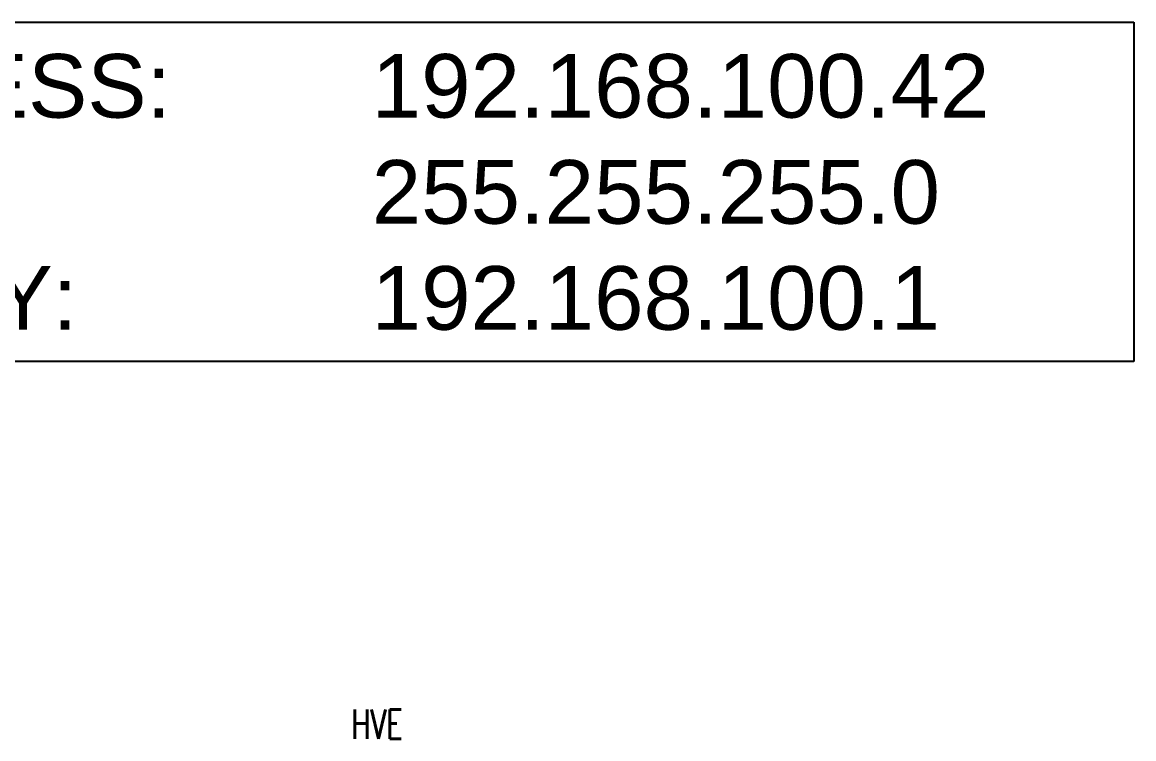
# Model space of a CAD drawing. Header units: inches. Extents: x 0 to 34, y 0 to 22.
# Drawn here: x 10.926 to 13.547, y 8.11 to 9.8 of the extents above; entities that cross this region are included whole.
import ezdxf
from ezdxf.enums import TextEntityAlignment as Align

# ---------------------------------------------------------------- set-up
doc = ezdxf.new("R2010")
doc.units = ezdxf.units.IN
doc.header["$MEASUREMENT"] = 0
doc.layers.add('PLOC', color=8, linetype='Continuous')
doc.layers.add('PSYMS', color=7, linetype='Continuous')
doc.styles.get("Standard").update_dxf_attribs({"font": 'arial.ttf'})
doc.styles.add('WD', font='romans.shx')

# ---------------------------------------------------------------- blocks, each defined once
blk = doc.blocks.new('HDR1_PF525_FRA')
at = {"style": 'WD', "width": 0.7}
for tag, p in [('INST', (1.375, 6.7321)), ('LOC', (1.375, 6.5625)), ('DESC1', (1.375, 6.4062)), ('DESC2', (1.375, 6.25)), ('DESC3', (1.375, 6.1021)), ('XREF', (1.375, 5.5312))]:
    blk.add_attdef(tag, text='', height=0.125, dxfattribs=at).set_placement(p, align=Align.CENTER)
at = {"style": 'WD'}
blk.add_attdef('TAG1', text='', height=0.125, dxfattribs=at).set_placement((1.375, 5.9375), align=Align.CENTER)
at = {"style": 'WD', "flags": 9}
blk.add_attdef('FAMILY', (1.5797, 5.9023), '', height=0.01, dxfattribs=at)
for tag, p in [('CAT', (1.6047, 5.8582)), ('ASSYCODE', (1.605, 5.8214)), ('MFG', (1.6028, 5.8387))]:
    blk.add_attdef(tag, text='', height=0.01, dxfattribs=at).set_placement(p, align=Align.CENTER)

msp = doc.modelspace()

# ---------------------------------------------------------------- block references
at = {"layer": 'PSYMS'}
ref = msp.add_blockref('HDR1_PF525_FRA', (11.0066, 4.5), dxfattribs=dict(at, xscale=0.5500972078657869, yscale=0.5500972078657869, zscale=0.5500972078657869))
ref.add_attrib('LOC', 'HVE', dxfattribs={"layer": 'PLOC', "height": 0.06876, "style": 'WD', "width": 0.7}).set_placement((11.763, 8.11), align=Align.CENTER)

# ---------------------------------------------------------------- texts
at = {"insert": (9.9502, 9.7245), "char_height": 0.15, "attachment_point": 1, "bg_fill": 16, "box_fill_scale": 1.5, "bg_fill_color": 256, "bg_fill_transparency": 0}
msp.add_mtext_dynamic_manual_height_columns('IP ADDRESS: ^I192.168.100.42\\PSUBNET:^I^I255.255.255.0\\PGATEWAY: ^I^I192.168.100.1', width=3.521753, gutter_width=1, heights=[0], dxfattribs=at)

doc.saveas('drawing.dxf')
